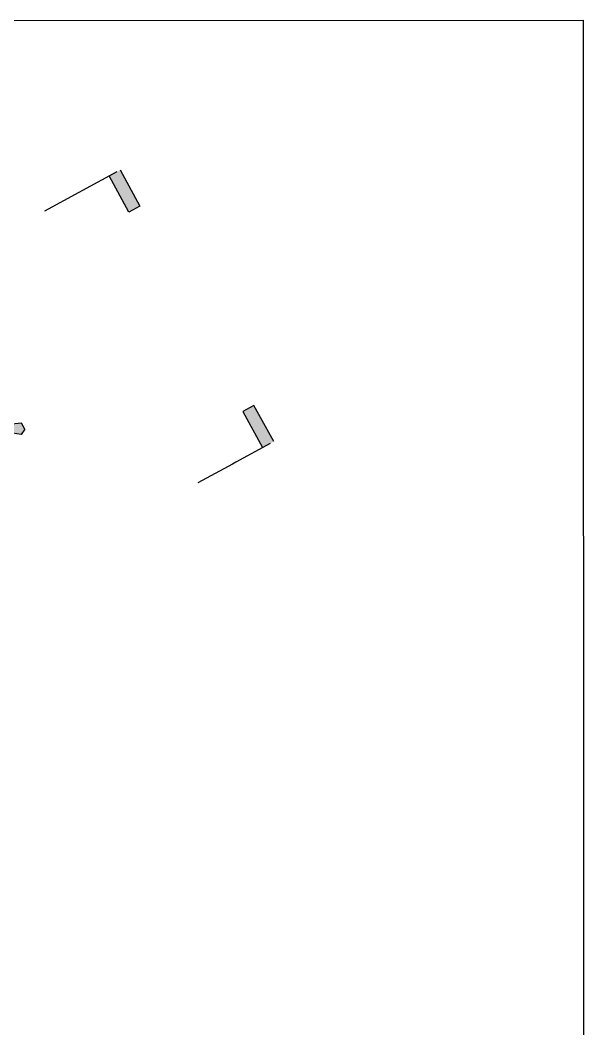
# Model space of a CAD drawing. Header units: millimetres. Extents: x 3565 to 7094, y -499 to 4123.
# Drawn here: x 5164 to 5595, y 3299 to 4071 of the extents above; entities that cross this region are included whole.
import ezdxf

# ---------------------------------------------------------------- set-up
doc = ezdxf.new("R2010")
doc.units = ezdxf.units.MM
for name, color, linetype in [('A-WALL-FULL-EXTR', 1, 'Continuous'), ('A-WALL-FULL-INTR', 2, 'Continuous'), ('campiture muri sezionati', 253, 'Continuous'), ('QUOTE', 5, 'Continuous')]:
    doc.layers.add(name, color=color, linetype=linetype)

msp = doc.modelspace()

# ---------------------------------------------------------------- hatches: boundary and pattern name
at = {"layer": 'campiture muri sezionati'}
h = msp.add_hatch(color=256, dxfattribs=at)
h.dxf.hatch_style = 1
h.paths.add_polyline_path([(5164.73, 3762.29), (5154.79, 3761.4), (5154.58, 3755.29), (5164.45, 3753.7), (5167.15, 3757.91)])
at = {"layer": 'QUOTE'}
h = msp.add_hatch(color=256, dxfattribs=at)
h.dxf.hatch_style = 1
h.paths.add_polyline_path([(5231.72, 3951.59), (5237.57, 3954.77), (5240.2, 3956.2), (5255.28, 3928.5), (5246.8, 3923.88)])
h = msp.add_hatch(color=256, dxfattribs=at)
h.dxf.hatch_style = 1
h.paths.add_polyline_path([(5349.1, 3743.67), (5354.95, 3746.85), (5357.58, 3748.29), (5342.5, 3775.99), (5334.02, 3771.38)])

# ---------------------------------------------------------------- linework, layer by layer
at = {"layer": 'A-WALL-FULL-EXTR'}
for p, q in [((5044.25, 4070.65), (5594.25, 4070.82)), ((5594.25, 4070.82), (5594.85, 2070.82))]:
    msp.add_line(p, q, dxfattribs=at)
at = {"layer": 'A-WALL-FULL-INTR', "ltscale": 0.1}
for p, q in [((5164.76, 3762.29), (5154.79, 3761.4)), ((5167.15, 3757.91), (5164.73, 3762.28)), ((5164.45, 3753.7), (5154.58, 3755.29)), ((5167.15, 3757.91), (5164.45, 3753.7))]:
    msp.add_line(p, q, dxfattribs=at)
at = {"layer": 'QUOTE'}
for p, q in [((5237.57, 3954.77), (5211.22, 3940.43)), ((5208.58, 3939), (5182.23, 3924.66)), ((5211.22, 3940.43), (5208.58, 3939)), ((5354.95, 3746.85), (5328.59, 3732.52)), ((5325.96, 3731.08), (5299.61, 3716.74)), ((5325.99, 3731.02), (5299.61, 3716.74)), ((5328.59, 3732.52), (5325.96, 3731.08)), ((5328.63, 3732.45), (5325.99, 3731.02))]:
    msp.add_line(p, q, dxfattribs=at)
for points in [[(5240.2, 3956.2), (5255.28, 3928.5), (5246.8, 3923.88), (5231.72, 3951.59)], [(5357.58, 3748.29), (5342.5, 3775.99), (5334.02, 3771.38), (5349.1, 3743.67)]]:
    msp.add_lwpolyline(points, dxfattribs=at)

doc.saveas('drawing.dxf')
